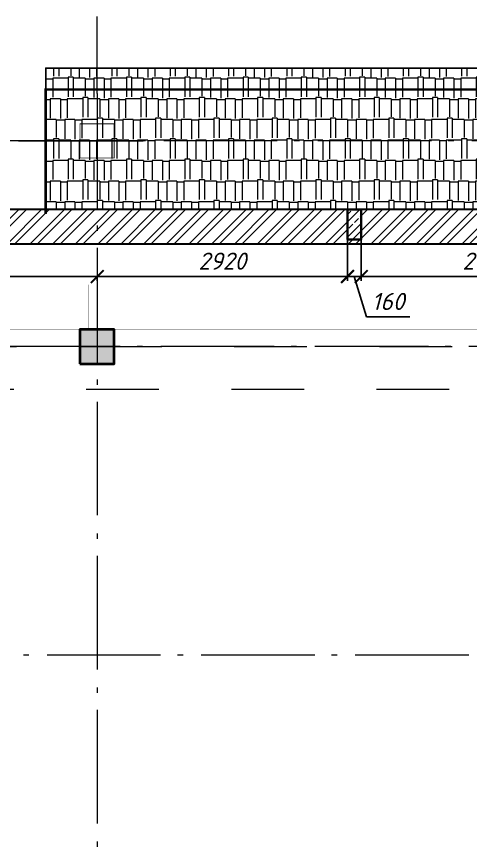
# Model space of a CAD drawing. Header units: millimetres. Extents: x -238377 to -11282, y -123214 to -44846.
# Drawn here: x -191592 to -186297, y -72995 to -63359 of the extents above; entities that cross this region are included whole.
import ezdxf
from ezdxf.enums import TextEntityAlignment as Align

# ---------------------------------------------------------------- set-up
doc = ezdxf.new("R2010")
doc.units = ezdxf.units.MM
doc.header["$MEASUREMENT"] = 0
for name, pattern in [('Double Dashed', [1797.222233, 1325, -211.666656, 63.333344, -197.222233]), ('Штриховая', [5644.444466, 2822.222233, -2822.222233]), ('штриховаяX2', [38.1, 25.4, -12.7])]:
    doc.linetypes.add(name, pattern=pattern)
doc.layers.get('0').update_dxf_attribs({"lineweight": 5})
doc.layers.add('#Hatch', color=252, linetype='Continuous', lineweight=5, true_color=0x696969)
for name, color, linetype, lineweight in [('#Бетон', 10, 'Continuous', 35), ('колонны_Ном._пера__94', 252, 'Continuous', 13), ('колонны_Ном._пера__99', 7, 'Continuous', 40), ('оси_Ном._пера__96', 7, 'Continuous', 5), ('размеры', 7, 'Continuous', 5)]:
    doc.layers.add(name, color=color, linetype=linetype, lineweight=lineweight)
for name, color, linetype in [('#стены наруж', 7, 'Continuous'), ('колонны', 7, 'Continuous'), ('оси', 7, 'Continuous')]:
    doc.layers.add(name, color=color, linetype=linetype)
doc.styles.get("Standard").update_dxf_attribs({"font": 'isocpeui.ttf'})
doc.styles.add('СГЕНЕРИР_СТИЛЬ_3', font='gost_2_304-81_type.ttf')
doc.dimstyles.get("Standard").update_dxf_attribs({"dimtxt": 200, "dimasz": 150, "dimexe": 50, "dimexo": 50, "dimgap": 80, "dimtad": 1, "dimdec": 0, "dimzin": 0, "dimdsep": 46, "dimtxsty": 'Standard', "dimblk": 'ARCHTICK', "dimcen": 5, "dimdle": 50, "dimadec": 0, "dimazin": 0, "dimtfac": 1, "dimtdec": 0, "dimtofl": 0, "dimtmove": 1, "dimatfit": 3, "dimfxl": 1, "dimtolj": 1, "dimtzin": 0, "dimarcsym": 0})

# ---------------------------------------------------------------- blocks, each defined once
blk = doc.blocks.new('Стандартный маркер сетки_5')
at = {"layer": 'оси_Ном._пера__96', "linetype": 'Double Dashed'}
for q in [(0, 0), (20403.4, 0)]:
    blk.add_line((900, 0), q, dxfattribs=at)
at = {"layer": 'оси_Ном._пера__96', "style": 'СГЕНЕРИР_СТИЛЬ_3'}
blk.add_attdef('AC_MarkerText_1', text='', height=350, rotation=90, dxfattribs=at).set_placement((21973.1, -122.2), align=Align.BOTTOM_LEFT)
blk = doc.blocks.new('Колонна_15_1', base_point=(22379, 71855.7))
at = {"layer": 'колонны_Ном._пера__94', "linetype": 'Continuous', "true_color": 0x7d7d7d}
blk.add_hatch(color=8, dxfattribs=at).paths.add_polyline_path([(22179, 71646.7), (22579, 71646.7), (22579, 72046.7), (22179, 72046.7)])
blk.add_hatch(color=8, dxfattribs=at).paths.add_polyline_path([(22179, 71646.7), (22579, 71646.7), (22579, 72046.7), (22179, 72046.7)])
at = {"layer": 'колонны_Ном._пера__99', "linetype": 'Continuous', "flags": 128}
blk.add_lwpolyline([(22179, 71646.7), (22579, 71646.7), (22579, 72046.7), (22179, 72046.7)], close=True, dxfattribs=at)
at = {"layer": 'колонны_Ном._пера__99', "color": 8, "linetype": 'Continuous', "true_color": 0x737373, "flags": 128}
blk.add_lwpolyline([(22179, 71646.7), (22579, 71646.7), (22579, 72046.7), (22179, 72046.7)], close=True, dxfattribs=at)
at = {"layer": 'оси_Ном._пера__96', "color": 253, "lineweight": 5, "true_color": 0x9c9c9c}
for points in [[(22379.3, 72046.7), (22379.3, 71646.7)], [(22379.3, 72046.7), (22379.3, 71646.7)], [(22179, 71846.7), (22579, 71846.7)], [(22179, 71846.7), (22579, 71846.7)]]:
    blk.add_lwpolyline(points, dxfattribs=at)
blk = doc.blocks.new('сердечник160х300')
at = {"layer": '#Hatch'}
h = blk.add_hatch(dxfattribs=at)
h.set_pattern_fill('ANSI33', color=256, scale=500)
h.paths.add_polyline_path([(80, 150), (-80, 150), (-80, -197.9), (80, -197.9)])
at = {"layer": '#Бетон'}
blk.add_lwpolyline([(80, -200), (80, 150), (-80, 150), (-80, -200)], close=True, dxfattribs=at)
blk = doc.blocks.new('_ArchTick')
at = {"color": 0, "linetype": 'ByBlock', "const_width": 0.15}
blk.add_lwpolyline([(-0.5, -0.5), (0.5, 0.5)], dxfattribs=at)
blk = doc.blocks.new('*D167')
at = {"layer": 'Defpoints', "color": 0, "transparency": 16777216}
for p in [(-193571.5, -66010.4), (-190651.2, -66354.6), (-190651.2, -66393)]:
    blk.add_point(p, dxfattribs=at)
at = {"layer": 'размеры', "color": 0, "lineweight": -2, "transparency": 16777216}
for p, q in [((-193571.5, -66060.4), (-193571.5, -66443)), ((-193621.5, -66393), (-190601.2, -66393)), ((-190651.2, -66404.6), (-190651.2, -66443))]:
    blk.add_line(p, q, dxfattribs=at)
at = {"layer": 'размеры', "color": 0, "lineweight": -2, "transparency": 16777216, "xscale": 150, "yscale": 150, "zscale": 150, "rotation": 180}
blk.add_blockref('_ArchTick', (-193571.5, -66393), dxfattribs=at)
at = {"layer": 'размеры', "color": 0, "lineweight": -2, "transparency": 16777216, "xscale": 150, "yscale": 150, "zscale": 150}
blk.add_blockref('_ArchTick', (-190651.2, -66393), dxfattribs=at)
at = {"layer": 'размеры', "color": 0, "transparency": 16777216, "insert": (-192111.3, -66213), "char_height": 200, "attachment_point": 5}
blk.add_mtext('\\A1;2920', dxfattribs=at)
blk = doc.blocks.new('*D168')
at = {"layer": 'Defpoints', "color": 0, "transparency": 16777216}
for p in [(-187731.5, -65910.3), (-190651.2, -66354.6), (-187731.5, -66393)]:
    blk.add_point(p, dxfattribs=at)
at = {"layer": 'размеры', "color": 0, "lineweight": -2, "transparency": 16777216}
for p, q in [((-187731.5, -65960.3), (-187731.5, -66443)), ((-190701.2, -66393), (-187681.5, -66393)), ((-190651.2, -66404.6), (-190651.2, -66443))]:
    blk.add_line(p, q, dxfattribs=at)
at = {"layer": 'размеры', "color": 0, "lineweight": -2, "transparency": 16777216, "xscale": 150, "yscale": 150, "zscale": 150, "rotation": 180}
blk.add_blockref('_ArchTick', (-190651.2, -66393), dxfattribs=at)
at = {"layer": 'размеры', "color": 0, "lineweight": -2, "transparency": 16777216, "xscale": 150, "yscale": 150, "zscale": 150}
blk.add_blockref('_ArchTick', (-187731.5, -66393), dxfattribs=at)
at = {"layer": 'размеры', "color": 0, "transparency": 16777216, "insert": (-189191.3, -66213), "char_height": 200, "attachment_point": 5}
blk.add_mtext('\\A1;2920', dxfattribs=at)
blk = doc.blocks.new('*D169')
at = {"layer": 'Defpoints', "color": 0, "transparency": 16777216}
for p in [(-187731.5, -65910.3), (-187571.5, -65910.3), (-187571.5, -66393)]:
    blk.add_point(p, dxfattribs=at)
at = {"layer": 'размеры', "color": 0, "lineweight": -2, "transparency": 16777216}
for p, q in [((-187731.5, -65960.3), (-187731.5, -66443)), ((-187571.5, -65960.3), (-187571.5, -66443)), ((-187781.5, -66393), (-187521.5, -66393)), ((-187651.5, -66393), (-187510.5, -66863)), ((-187510.5, -66863), (-187004.1, -66863))]:
    blk.add_line(p, q, dxfattribs=at)
at = {"layer": 'размеры', "color": 0, "lineweight": -2, "transparency": 16777216, "xscale": 150, "yscale": 150, "zscale": 150, "rotation": 180}
blk.add_blockref('_ArchTick', (-187731.5, -66393), dxfattribs=at)
at = {"layer": 'размеры', "color": 0, "lineweight": -2, "transparency": 16777216, "xscale": 150, "yscale": 150, "zscale": 150}
blk.add_blockref('_ArchTick', (-187571.5, -66393), dxfattribs=at)
at = {"layer": 'размеры', "color": 0, "transparency": 16777216, "insert": (-187257.3, -66683), "char_height": 200, "attachment_point": 5}
blk.add_mtext('\\A1;160', dxfattribs=at)
blk = doc.blocks.new('*D170')
at = {"layer": 'Defpoints', "color": 0, "transparency": 16777216}
for p in [(-187571.5, -65910.3), (-184651.2, -66090), (-184651.2, -66393)]:
    blk.add_point(p, dxfattribs=at)
at = {"layer": 'размеры', "color": 0, "lineweight": -2, "transparency": 16777216}
for p, q in [((-187571.5, -65960.3), (-187571.5, -66443)), ((-184651.2, -66140), (-184651.2, -66443)), ((-187621.5, -66393), (-184601.2, -66393))]:
    blk.add_line(p, q, dxfattribs=at)
at = {"layer": 'размеры', "color": 0, "lineweight": -2, "transparency": 16777216, "xscale": 150, "yscale": 150, "zscale": 150, "rotation": 180}
blk.add_blockref('_ArchTick', (-187571.5, -66393), dxfattribs=at)
at = {"layer": 'размеры', "color": 0, "lineweight": -2, "transparency": 16777216, "xscale": 150, "yscale": 150, "zscale": 150}
blk.add_blockref('_ArchTick', (-184651.2, -66393), dxfattribs=at)
at = {"layer": 'размеры', "color": 0, "transparency": 16777216, "insert": (-186111.3, -66213), "char_height": 200, "attachment_point": 5}
blk.add_mtext('\\A1;2920', dxfattribs=at)

msp = doc.modelspace()

# ---------------------------------------------------------------- hatches: boundary and pattern name
at = {"layer": '#Hatch', "lineweight": 0}
h = msp.add_hatch(dxfattribs=at)
h.set_pattern_fill('AR-RSHKE', color=256, scale=20, angle=180)
h.paths.add_polyline_path([(-184301.2, -63960.4), (-191251.5, -63960.4), (-191251.5, -65610.4), (-184301.2, -65610.4)])
h.paths.add_polyline_path([(-186930.4, -64810.4), (-187410.4, -64810.4)], flags=16)
at = {"layer": '#Hatch'}
h = msp.add_hatch(dxfattribs=at)
h.set_pattern_fill('ANSI32', color=256, scale=500)
h.paths.add_polyline_path([(-187731.5, -65910.3), (-187731.5, -65610.4), (-193571.5, -65610.4), (-193571.5, -65910.4), (-193731.5, -65910.4), (-193731.5, -65610.4), (-199571.5, -65610.4), (-199571.5, -65910.3), (-199731.5, -65910.3), (-199731.5, -65610.4), (-205571.5, -65610.4), (-205571.5, -65910.3), (-205731.5, -65910.3), (-205731.5, -65610.4), (-211571.3, -65610.4), (-211571.3, -65910.3), (-211731.3, -65910.3), (-211731.3, -65610.4), (-215271.5, -65610.4), (-215271.5, -69310.9), (-215251.5, -69310.9), (-215251.5, -69510.9), (-215271.5, -69510.9), (-215271.5, -69740.7), (-214871.5, -69740.7), (-214871.5, -66010.4), (-184651.2, -66010.4), (-184651.2, -66090), (-184351.2, -66090), (-184351.2, -65610.4), (-187571.5, -65610.4), (-187571.5, -65910.3)])

# ---------------------------------------------------------------- linework, layer by layer
at = {"layer": '#стены наруж', "lineweight": 30}
msp.add_lwpolyline([(-184351.2, -65610.4), (-184351.2, -65610.4), (-184351.2, -65610.4), (-184351.2, -65610.4), (-184351.2, -65610.4), (-215271.5, -65610.4), (-215271.5, -69740.7), (-214871.5, -69740.7), (-214871.5, -66010.4), (-184651.2, -66010.4), (-184651.2, -66090), (-184351.2, -66090), (-184351.2, -65610.4)], dxfattribs=at)
at = {"layer": 'Defpoints', "color": 8, "linetype": 'штриховаяX2', "lineweight": 5, "ltscale": 5, "true_color": 0x737373, "const_width": 0.5}
for points in [[(-190752, -67010.4), (-190552, -67010.4), (-190551.5, -65710.4), (-190751.5, -65710.4)], [(-196451.5, -67010.4), (-184851.5, -67010.4), (-184851.5, -67410.4), (-196451.5, -67410.4)]]:
    msp.add_lwpolyline(points, close=True, dxfattribs=at)
at = {"layer": 'Defpoints', "color": 4, "linetype": 'Штриховая', "lineweight": 5, "ltscale": 0.3}
msp.add_lwpolyline([(-214451, -67210.4), (-184851.5, -67210.4), (-184851.5, -67710.6), (-214451, -67710.6)], close=True, dxfattribs=at)
at = {"layer": 'колонны'}
msp.add_lwpolyline([(-191251.5, -65660.4), (-191251.5, -63960.4), (-184301.2, -63960.4), (-184301.2, -64210.4)], dxfattribs=at)
at = {"layer": 'оси', "color": 253, "linetype": 'Штриховая', "lineweight": 30, "ltscale": 0.1, "true_color": 0x9c9c9c, "const_width": 30}
msp.add_lwpolyline([(-184301.2, -64210.4), (-184301.2, -64210.4), (-191251.5, -64210.3), (-191251.5, -65660.4)], dxfattribs=at)
at = {"layer": 'оси', "color": 9, "linetype": 'Штриховая', "lineweight": 13, "ltscale": 0.05, "true_color": 0xc4c4c4, "const_width": 10}
msp.add_lwpolyline([(-190851.8, -64610.4), (-190451.8, -64610.4), (-190451.8, -65010.4), (-190851.8, -65010.4)], close=True, dxfattribs=at)
at = {"layer": 'оси_Ном._пера__96', "linetype": 'Double Dashed'}
for p, q in [((-143619.1, -64810.4), (-216265.2, -64810.4)), ((-184990.1, -67210.4), (-216265.2, -67210.4)), ((-143182.5, -70810.4), (-215482.5, -70810.4))]:
    msp.add_line(p, q, dxfattribs=at)
at = {"layer": 'размеры'}
msp.add_lwpolyline([(-191569.9, -64810.6), (-190114.6, -64810.6)], dxfattribs=at)

# ---------------------------------------------------------------- block references
at = {"layer": 'колонны'}
msp.add_blockref('Колонна_15_1', (-190651.5, -67201.5), dxfattribs=at)
at = {"layer": 'оси', "color": 251, "linetype": 'Continuous', "lineweight": 13, "zscale": 1000, "rotation": 270}
msp.add_blockref('Стандартный маркер сетки_5', (-190651.2, -63359), dxfattribs=at)
at = {"layer": 'размеры'}
msp.add_blockref('сердечник160х300', (-187651.5, -65760.3), dxfattribs=at)

# ---------------------------------------------------------------- dimensions: what is measured, and where the dimension line sits
for base, p1, p2, picture, middle in [((-187731.5, -66393), (-190651.2, -66354.6), (-187731.5, -65910.3), '*D168', (-189191.3, -66213)), ((-187571.5, -66393), (-187731.5, -65910.3), (-187571.5, -65910.3), '*D169', (-187430.5, -66683)), ((-184651.2, -66393), (-187571.5, -65910.3), (-184651.2, -66090), '*D170', (-186111.3, -66213)), ((-190651.2, -66393), (-193571.5, -66010.4), (-190651.2, -66354.6), '*D167', (-192111.3, -66213))]:
    dim = msp.add_linear_dim(base=base, p1=p1, p2=p2, dimstyle='Standard', dxfattribs=at)
    dim.commit()
    dim.dimension.update_dxf_attribs({"geometry": picture, "text_midpoint": middle})

doc.saveas('drawing.dxf')
